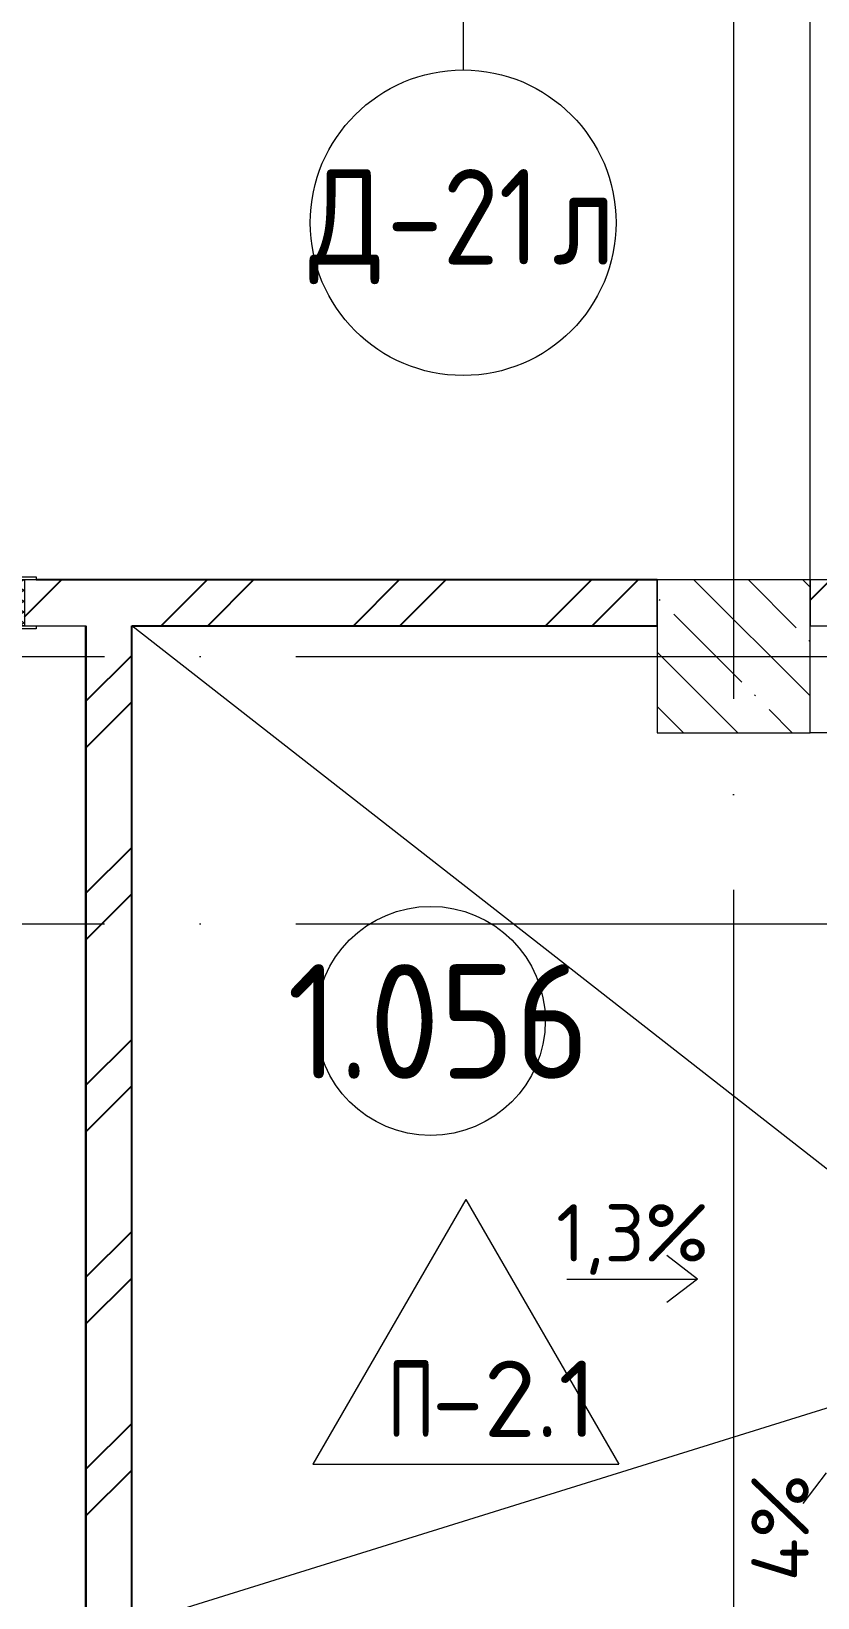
# Model space of a CAD drawing. Header units: millimetres. Extents: x -68946 to 690821, y -552984 to 293768.
# Drawn here: x 124050 to 126108, y 49210 to 53312 of the extents above; entities that cross this region are included whole.
import ezdxf

# ---------------------------------------------------------------- set-up
doc = ezdxf.new("R2010")
doc.units = ezdxf.units.MM
doc.linetypes.add('ADSK_Линия сетки', pattern=[2500, 2000, -250, 0, -250])
for name, color, linetype, lineweight in [('0) блоки', 250, 'Continuous', 25), ('A-AREA-____-IDEN', 250, 'Continuous', 9), ('A-DOOR-____-IDEN', 250, 'Continuous', 9), ('A-DOOR-____-MCUT', 250, 'Continuous', 5), ('A-DOOR-____-OTLN', 250, 'Continuous', 5), ('A-DOOR-FRAM-MCUT', 250, 'Continuous', 5), ('A-DOOR-FRAM-OTLN', 250, 'Continuous', 5), ('A-FLOR-____-IDEN', 250, 'Continuous', 9), ('A-FLOR-____-OTLN', 250, 'Continuous', 9), ('A-WALL-____-MCUT', 250, 'Continuous', 13), ('G-____-____-DIMS', 250, 'Continuous', 9), ('S-COLS-____-MCUT', 250, 'Continuous', 25), ('S-COLS-____-OTLN', 250, 'Continuous', 9), ('S-GRID-____-OTLN', 250, 'Continuous', 9)]:
    doc.layers.add(name, color=color, linetype=linetype, lineweight=lineweight)
doc.styles.add('GOST Common_1', font='', dxfattribs={"width": 0.9, "height": 250})
doc.styles.add('ISOCPEUR_1', font='isocpeur.ttf', dxfattribs={"width": 0.9, "height": 250})
doc.styles.add('ISOCPEUR_2', font='isocpeur.ttf', dxfattribs={"height": 160})
doc.styles.add('ISOCPEUR_3', font='isocpeur.ttf', dxfattribs={"height": 250})
doc.styles.get('GOST Common_1').set_extended_font_data('GOST Common')
pattern_1 = [(45, (12287.9, -7e-12), (-251.4472, 251.4472), []), (45, (12287.9, 381), (-251.4472, 251.4472), [])]

# ---------------------------------------------------------------- blocks, each defined once
blk = doc.blocks.new('Дверь_СКБ_2Ст_Внутренняя - Д-27л_1400x2100h_Помещение холодильным оборудованием-41796115-АР1_Маркировочный план 1 этажа С2и3')
at = {"layer": 'A-DOOR-____-OTLN'}
h = blk.add_hatch(dxfattribs=at)
h.set_pattern_fill('FP_42', color=256, style=0, pattern_type=2)
h.set_pattern_definition([(225, (1601.41, -124.685), (-14.14214, 14.14214), []), (135, (1601.41, -124.685), (14.14214, 14.14214), [])])
h.paths.add_polyline_path([(712.5, -60), (712.5, 60), (687.5, 60), (687.5, -60)])
at = {"layer": 'A-DOOR-FRAM-OTLN'}
h = blk.add_hatch(dxfattribs=at)
h.set_pattern_fill('FP_43', color=256, style=0, pattern_type=2)
h.set_pattern_definition([(315, (-521.384, -124.685), (-14.1421, -14.1421), []), (225, (-521.384, -124.685), (-14.1421, 14.1421), [])])
h.paths.add_polyline_path([(-687.5, -60), (-662.5, -60), (-662.5, 60), (-687.5, 60)])
at = {"layer": 'A-DOOR-____-MCUT'}
for p, q in [((-637.5, -60), (-597.5, -60)), ((-637.5, -410), (-637.5, -60)), ((-597.5, -60), (-597.5, -410)), ((622.5, -60), (662.5, -60)), ((622.5, -1010), (622.5, -60)), ((662.5, -60), (662.5, -1010)), ((-597.5, -410), (-637.5, -410)), ((662.5, -1010), (622.5, -1010))]:
    blk.add_line(p, q, dxfattribs=at)
at = {"layer": 'A-DOOR-____-OTLN'}
for centre, radius, start, end in [((-637.5, -60), 350, 270, 360), ((662.5, -60), 950, 180, 270)]:
    blk.add_arc(centre, radius, start, end, dxfattribs=at)
at = {"layer": 'A-DOOR-FRAM-MCUT'}
for p, q in [((-717.5, 68), (-647.5, 68)), ((-717.5, 60), (-717.5, 68)), ((-647.5, 60), (-717.5, 60)), ((-687.5, 60), (-662.5, 60)), ((-687.5, -60), (-687.5, 60)), ((-662.5, 60), (-662.5, -60)), ((-662.5, 60), (-647.5, 60)), ((-662.5, 20), (-662.5, 60)), ((-647.5, 68), (-647.5, 60)), ((-647.5, 60), (-647.5, 20)), ((672.5, 60), (672.5, 68)), ((672.5, 68), (742.5, 68)), ((672.5, 20), (672.5, 60)), ((672.5, 60), (687.5, 60)), ((742.5, 60), (672.5, 60)), ((687.5, -60), (687.5, 60)), ((687.5, 60), (712.5, 60)), ((687.5, 60), (687.5, 20)), ((712.5, 60), (712.5, -60)), ((742.5, 68), (742.5, 60)), ((-662.5, 20), (-627.5, 20)), ((-662.5, -60), (-662.5, 20)), ((-647.5, 20), (-662.5, 20)), ((-627.5, 20), (-627.5, -20)), ((652.5, 20), (687.5, 20)), ((652.5, -20), (652.5, 20)), ((687.5, 20), (672.5, 20)), ((687.5, 20), (687.5, -60)), ((-637.5, -20), (-637.5, -60)), ((-627.5, -20), (-637.5, -20)), ((662.5, -20), (652.5, -20)), ((662.5, -60), (662.5, -20)), ((-717.5, -60), (-647.5, -60)), ((-717.5, -68), (-717.5, -60)), ((-647.5, -68), (-717.5, -68)), ((-662.5, -60), (-687.5, -60)), ((-662.5, -59), (-647.5, -59)), ((-662.5, -60), (-662.5, -59)), ((-637.5, -60), (-662.5, -60)), ((-647.5, -60), (-662.5, -60)), ((-647.5, -59), (-647.5, -60)), ((-647.5, -60), (-647.5, -68)), ((687.5, -60), (662.5, -60)), ((672.5, -60), (672.5, -59)), ((672.5, -59), (687.5, -59)), ((687.5, -60), (672.5, -60)), ((672.5, -68), (672.5, -60)), ((672.5, -60), (742.5, -60)), ((742.5, -68), (672.5, -68)), ((687.5, -59), (687.5, -60)), ((712.5, -60), (687.5, -60)), ((742.5, -60), (742.5, -68))]:
    blk.add_line(p, q, dxfattribs=at)
blk = doc.blocks.new('AAR_СКБ_Марка_Помещения_мал - Номер-28977439-АР1_Маркировочный план 1 этажа С2и3')
at = {"layer": 'A-AREA-____-IDEN'}
blk.add_circle((-0.028, 0), 3, dxfattribs=at)
blk = doc.blocks.new('AAR_СКБ_Марка_Перекрытия - Марка пола-17325028-АР1_Маркировочный план 1 этажа С2и3')
at = {"layer": 'A-FLOR-____-IDEN'}
for p, q in [((0, 6.932), (-4.002, 0)), ((0, 6.932), (4.002, 0)), ((-4.002, 0), (4.002, 0))]:
    blk.add_line(p, q, dxfattribs=at)
blk = doc.blocks.new('ADSK_Марка_Дверь - Типоразмер_ADSK_Марка-30565456-АР1_Маркировочный план 1 этажа С2и3')
at = {"layer": 'A-DOOR-____-IDEN'}
blk.add_circle((0, 0), 4, dxfattribs=at)

msp = doc.modelspace()

# ---------------------------------------------------------------- hatches: boundary and pattern name
at = {"layer": '0) блоки'}
h = msp.add_hatch(dxfattribs=at)
h.set_pattern_fill('FP_4', color=256, style=0, pattern_type=2)
h.set_pattern_definition(pattern_1)
h.paths.add_polyline_path([(127814.7612, 51755.0006), (128032.8925, 51755.0006), (128032.8925, 51875.0006), (127814.7612, 51875.0006), (127814.7612, 51814.9838)])
h.paths.add_polyline_path([(126714.7612, 51755.0006), (126714.7612, 51875.0006), (126537.8919, 51875.0006), (126537.8919, 51755.0006), (126684.7612, 51755.0006)])
h.paths.add_polyline_path([(126106.0385, 51755.0006), (126137.8919, 51755.0006), (126137.8919, 51875.0006), (126087.8919, 51875.0006), (126087.8919, 51755.0006)])
h.paths.add_polyline_path([(125687.8919, 51755.0006), (125687.8919, 51875.0006), (124032.8919, 51875.0006), (124032.8919, 51755.0006), (125420.578, 51755.0006)])
h.paths.add_polyline_path([(122632.8919, 51755.0006), (122632.8919, 51875.0006), (121387.8919, 51875.0006), (121387.8919, 51755.0006), (122602.8919, 51755.0006)])
h.paths.add_polyline_path([(120987.8919, 51755.0006), (120987.8919, 51875.0006), (118787.4669, 51875.0006), (118787.4669, 51755.0006), (119936.8942, 51755.0006)])
h.paths.add_polyline_path([(116852.322, 51755.0006), (117087.8919, 51755.0006), (117087.8919, 51875.0006), (115017.9138, 51875.0006), (115017.9138, 51755.0006), (116624.4823, 51755.0006)])
h.paths.add_polyline_path([(117487.8919, 51755.0006), (117687.4669, 51755.0006), (117687.4669, 51875.0006), (117487.8919, 51875.0006), (117487.8919, 51814.9838)])
h.paths.add_polyline_path([(111711.3684, 51755.0006), (111807.8919, 51755.0006), (111807.8919, 51875.0006), (111687.8919, 51875.0006), (111687.8919, 51755.0006)])
h.paths.add_polyline_path([(113917.9138, 51755.0006), (113917.9138, 51875.0006), (111813.8919, 51875.0006), (111813.8919, 51755.0006), (113887.9138, 51755.0006)])
h = msp.add_hatch(dxfattribs=at)
h.set_pattern_fill('FP_4', color=256, style=0, pattern_type=2)
h.set_pattern_definition([(45, (12287.9, -0.0006), (-251.4472, 251.4472), []), (45, (12287.9, 381), (-251.4472, 251.4472), [])])
h.paths.add_polyline_path([(113887.9138, 51755), (113917.9138, 51755), (113917.9138, 51875), (111687.8919, 51874.9994), (111687.8919, 51755), (113879.9268, 51755)])
h.paths.add_polyline_path([(115017.9138, 51755), (117087.8919, 51755), (117087.8919, 51875), (115017.9138, 51875)])
h.paths.add_polyline_path([(121964.6333, 51755), (122632.8919, 51755), (122632.8919, 51875), (121387.8919, 51875), (121387.8919, 51755)])
h.paths.add_polyline_path([(124062.8919, 51755), (125687.8919, 51755), (125687.8919, 51875), (124032.8919, 51875), (124032.8919, 51755)])
h.paths.add_polyline_path([(126684.7612, 51755), (126714.7612, 51755), (126714.7612, 51875), (126537.8919, 51874.9994), (126537.8919, 51755), (126629.9138, 51755)])
h.paths.add_polyline_path([(126137.8919, 51755), (126137.8919, 51874.9994), (126087.8919, 51874.9994), (126087.8919, 51755), (126115.6063, 51755)])
h.paths.add_polyline_path([(129887.8919, 51755), (129887.8919, 51875), (127814.7612, 51875), (127814.7612, 51755)])
h.paths.add_polyline_path([(117687.4669, 51755), (117687.4669, 51875), (117487.8919, 51874.9994), (117487.8919, 51755), (117657.4669, 51755)])
h.paths.add_polyline_path([(118931.2078, 51755), (120987.8919, 51755), (120987.8919, 51875), (118787.4669, 51875), (118787.4669, 51755), (118817.4669, 51755)])
h = msp.add_hatch(dxfattribs=at)
h.set_pattern_fill('FP_4', color=256, style=0, pattern_type=2)
h.set_pattern_definition(pattern_1)
h.paths.add_polyline_path([(124312.9138, 45725.0006), (124312.9138, 51755.0006), (124192.9138, 51755.0006), (124192.9138, 45725.0006)])
at = {"layer": 'S-COLS-____-OTLN', "lineweight": 5, "true_color": 0x000000}
h = msp.add_hatch(dxfattribs=at)
h.set_pattern_fill('FP_1', color=18, style=0, pattern_type=2)
h.set_pattern_definition([(135, (12287.91, -0.0006), (-142.5612, -142.5612), []), (135, (12430.48, -0.0006), (-142.5612, -142.5612), [252.016, -50.403, 3.353, -47.05])])
h.paths.add_polyline_path([(125687.8919, 51474.9994), (126087.8919, 51474.9994), (126087.8919, 51874.9994), (125687.8919, 51874.9994), (125687.8919, 51755)])

# ---------------------------------------------------------------- linework, layer by layer
at = {"layer": '0) блоки'}
for p, q in [((125687.8919, 51875), (124062.8919, 51875)), ((124192.9138, 45725.0006), (124192.9138, 51755.0006)), ((124192.9138, 51755), (124192.9138, 45725)), ((124312.9138, 51755), (125687.8919, 51755)), ((124312.9138, 49140.0006), (124312.9138, 51755))]:
    msp.add_line(p, q, dxfattribs=at)
at = {"layer": 'A-DOOR-____-IDEN', "color": 18, "true_color": 0x000000}
msp.add_line((125179.9144, 53485), (125179.9144, 53210.5331), dxfattribs=at)
at = {"layer": 'A-FLOR-____-OTLN', "color": 18, "lineweight": 5, "true_color": 0x000000}
for p, q in [((126087.8919, 51875), (126087.8919, 53425)), ((126137.8919, 51474.9994), (126087.8919, 51474.9994))]:
    msp.add_line(p, q, dxfattribs=at)
at = {"layer": 'A-FLOR-____-OTLN', "color": 18, "true_color": 0x000000}
for p, q in [((126607.9044, 49959.5409), (124312.9138, 51755)), ((124312.9138, 49140.0006), (126607.9044, 49855.1353))]:
    msp.add_line(p, q, dxfattribs=at)
at = {"layer": 'A-WALL-____-MCUT', "color": 18, "lineweight": 15, "true_color": 0x000000}
for p, q in [((125687.8919, 51755), (125687.8919, 51875)), ((126137.8919, 51875), (126087.8919, 51875)), ((126087.8919, 51875), (126087.8919, 51755)), ((124062.8919, 51755), (124192.9138, 51755)), ((126087.8919, 51755), (126137.8919, 51755))]:
    msp.add_line(p, q, dxfattribs=at)
at = {"layer": 'G-____-____-DIMS', "color": 18, "true_color": 0x000000}
for p, q in [((125793.4062, 50044.4038), (125713.4062, 50105.79)), ((125451.6302, 50044.4038), (125793.4062, 50044.4038)), ((125793.4062, 50044.4038), (125713.4062, 49983.0177)), ((126130.5034, 49536.62), (126069.1172, 49456.62))]:
    msp.add_line(p, q, dxfattribs=at)
at = {"layer": 'S-COLS-____-MCUT', "color": 18, "lineweight": 5, "true_color": 0x000000}
for p, q in [((126087.8919, 51874.9994), (125687.8919, 51874.9994)), ((125687.8919, 51755), (125687.8919, 51474.9994)), ((126087.8919, 51474.9994), (126087.8919, 51755)), ((125687.8919, 51474.9994), (126087.8919, 51474.9994))]:
    msp.add_line(p, q, dxfattribs=at)
at = {"layer": 'S-COLS-____-OTLN', "color": 18, "lineweight": 5, "true_color": 0x000000}
for p, q in [((125687.8919, 51874.9994), (125687.8919, 51755)), ((126087.8919, 51755), (126087.8919, 51874.9994))]:
    msp.add_line(p, q, dxfattribs=at)
at = {"layer": 'S-GRID-____-OTLN', "color": 18, "linetype": 'ADSK_Линия сетки', "true_color": 0x000000}
for p, q in [((125887.9138, 61063.6538), (125887.9138, -1649.5356)), ((77240.3519, 51675), (168626.8279, 51675)), ((77240.3519, 50975), (168626.8279, 50975))]:
    msp.add_line(p, q, dxfattribs=at)

# ---------------------------------------------------------------- block references
at = {"layer": 'A-AREA-____-IDEN', "color": 18, "true_color": 0x000000, "xscale": 99.99999999999993, "yscale": 99.99999999999993, "zscale": 99.99999999999993}
msp.add_blockref('AAR_СКБ_Марка_Помещения_мал - Номер-28977439-АР1_Маркировочный план 1 этажа С2и3', (125098.0535, 50720.349), dxfattribs=at)
at = {"layer": 'A-DOOR-____-IDEN', "color": 18, "true_color": 0x000000, "xscale": 99.99999999999993, "yscale": 99.99999999999993, "zscale": 99.99999999999993}
msp.add_blockref('ADSK_Марка_Дверь - Типоразмер_ADSK_Марка-30565456-АР1_Маркировочный план 1 этажа С2и3', (125180.3718, 52810.5331), dxfattribs=at)
at = {"layer": 'A-DOOR-____-OTLN', "color": 18, "true_color": 0x000000}
msp.add_blockref('Дверь_СКБ_2Ст_Внутренняя - Д-27л_1400x2100h_Помещение холодильным оборудованием-41796115-АР1_Маркировочный план 1 этажа С2и3', (123320.3919, 51815), dxfattribs=at)
at = {"layer": 'A-FLOR-____-IDEN', "color": 18, "true_color": 0x000000, "xscale": 99.99999999999993, "yscale": 99.99999999999993, "zscale": 99.99999999999993}
msp.add_blockref('AAR_СКБ_Марка_Перекрытия - Марка пола-17325028-АР1_Маркировочный план 1 этажа С2и3', (125187.3245, 49559.3868), dxfattribs=at)

# ---------------------------------------------------------------- texts
at = {"layer": 'A-AREA-____-IDEN', "color": 18, "true_color": 0x000000, "insert": (124719.7144, 50869.0088), "char_height": 300, "width": 609.2825, "attachment_point": 1, "style": 'ISOCPEUR_1'}
msp.add_mtext('1.056', dxfattribs=at)
at = {"layer": 'A-DOOR-____-IDEN', "color": 18, "true_color": 0x000000, "char_height": 250, "attachment_point": 1, "style": 'GOST Common_1'}
for s, insert, width in [('\\fGOST Common|b0|i0|c204|p34|;\\W.9;Д', (124778.0644, 52950.9837), 245.316375), ('-21', (124980.4707, 52950.9837), 526.708687), ('\\fGOST Common|b0|i0|c204|p34|;\\W.9;л', (125415.0488, 52950.9837), 194.810062)]:
    msp.add_mtext(s, dxfattribs=dict(at, insert=insert, width=width))
at = {"layer": 'A-FLOR-____-IDEN', "color": 18, "true_color": 0x000000, "char_height": 200, "attachment_point": 1, "style": 'ISOCPEUR_2'}
for s, insert, width in [('\\fISOCPEUR|b0|i0|c204|p34|;\\W.7;П', (124982.0896, 49830.7725), 140.295312), ('-2.1', (125097.8448, 49830.7725), 381.60325)]:
    msp.add_mtext(s, dxfattribs=dict(at, insert=insert, width=width))
at = {"layer": 'G-____-____-DIMS', "color": 18, "true_color": 0x000000, "insert": (125423.82, 50240.3722), "char_height": 150, "width": 476.8756, "attachment_point": 1, "line_spacing_factor": 1.149209, "style": 'ISOCPEUR_3'}
msp.add_mtext('1,3%', dxfattribs=at)
at = {"layer": 'G-____-____-DIMS', "color": 18, "true_color": 0x000000, "insert": (125934.535, 49252.7557), "char_height": 150, "width": 342.418194, "attachment_point": 1, "rotation": 90, "line_spacing_factor": 1.149209, "style": 'ISOCPEUR_3'}
msp.add_mtext('4%', dxfattribs=at)

doc.saveas('drawing.dxf')
